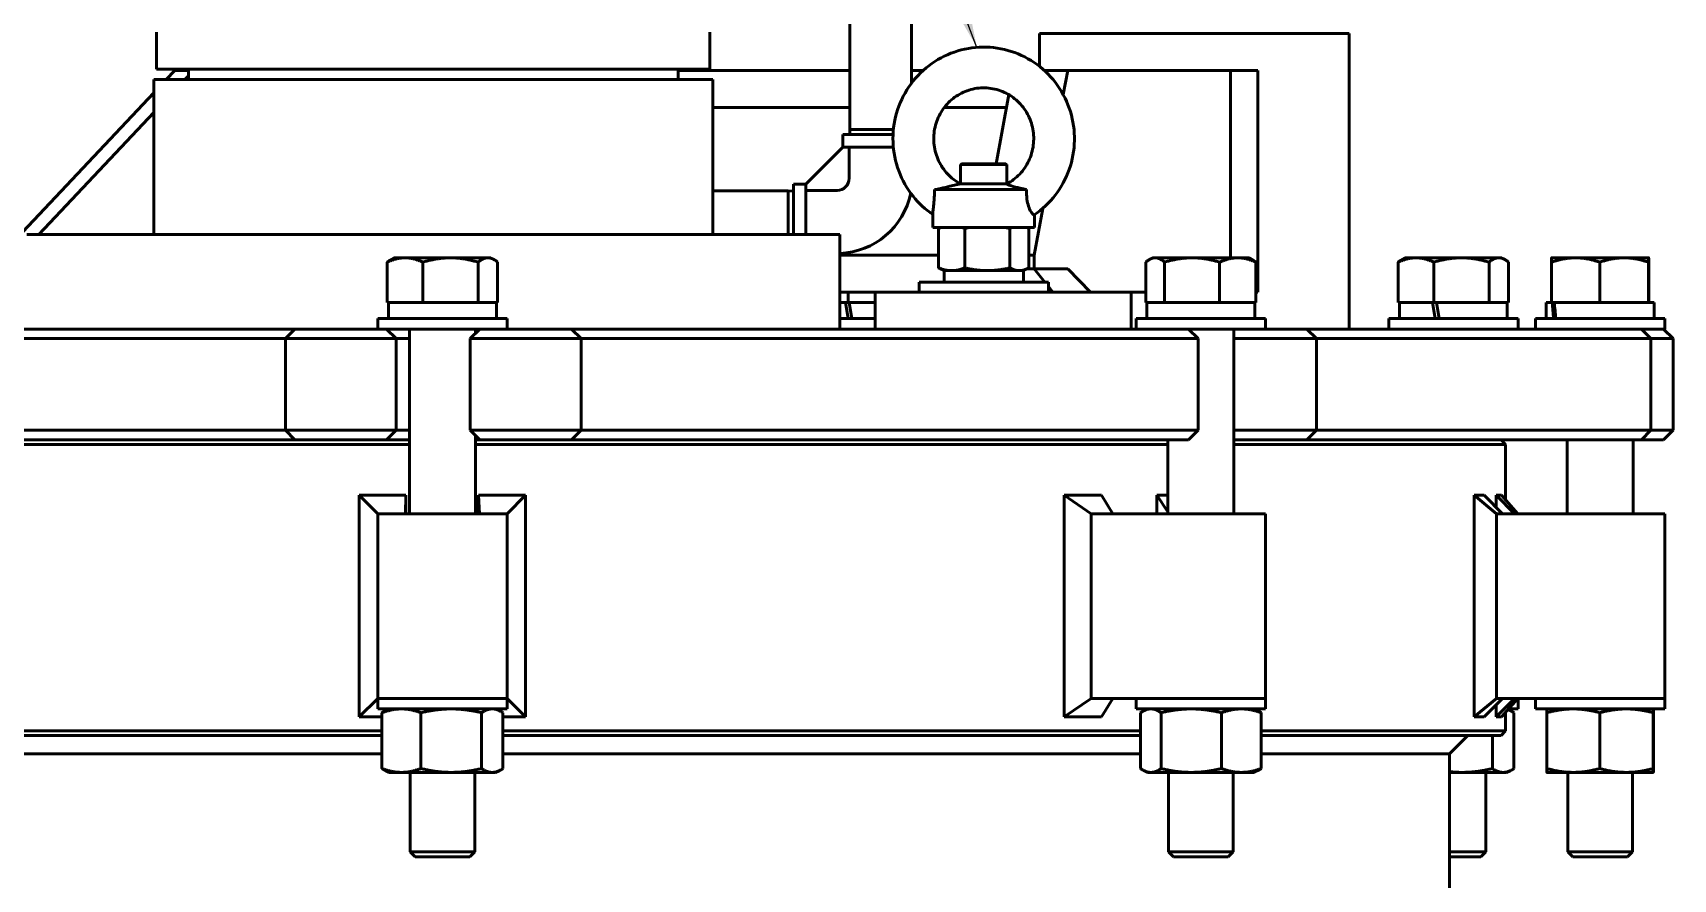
# Model space of a CAD drawing. Header units: inches. Extents: x 15 to 402, y 6 to 258.
# Drawn here: x 194.61 to 216.81, y 113.92 to 125.37 of the extents above; entities that cross this region are included whole.
import ezdxf

# ---------------------------------------------------------------- set-up
doc = ezdxf.new("R2010")
doc.units = ezdxf.units.IN
doc.header["$LTSCALE"] = 12
doc.header["$MEASUREMENT"] = 0
doc.layers.add('Symbol (ANSI)', color=7, linetype='Continuous', lineweight=25)
doc.layers.add('Visible (ANSI)', color=7, linetype='Continuous', lineweight=50)
doc.styles.add('MEMCOR Medium', font='arial.ttf')
doc.dimstyles.new('Default (ANSI)$7', dxfattribs={"dimscale": 12, "dimtxt": 0.15, "dimasz": 0.098425, "dimexe": 0.125, "dimexo": 0.0625, "dimgap": 0.031496, "dimtad": 0, "dimtih": 1, "dimtoh": 1, "dimdec": 4, "dimrnd": 1e-08, "dimzin": 3, "dimdsep": 46, "dimlunit": 5, "dimtxsty": 'MEMCOR Medium', "dimcen": 0.09, "dimdle": 0.393701, "dimclrd": 256, "dimclre": 256, "dimclrt": 256, "dimadec": 0, "dimazin": 1, "dimtfac": 0.8, "dimtofl": 0, "dimtmove": 0, "dimatfit": 3, "dimfxl": 1, "dimfrac": 1, "dimtolj": 1, "dimtzin": 4, "dimlwd": -1, "dimlwe": -1, "dimarcsym": 0})

msp = doc.modelspace()

# ---------------------------------------------------------------- linework, layer by layer
at = {"layer": 'Visible (ANSI)'}
for p, q in [((205.66463, 126.96576), (205.66463, 124.06498)), ((206.50193, 126.96576), (206.50193, 124.69371)), ((196.28492, 124.88326), (196.28492, 125.38326)), ((203.77392, 124.88326), (203.77392, 125.38326)), ((208.23398, 125.36576), (208.23639, 125.36576)), ((208.23398, 124.91782), (208.23398, 125.36576)), ((208.23639, 125.36576), (208.43392, 125.36576)), ((208.43392, 125.36576), (209.25203, 125.36576)), ((209.25203, 125.36576), (211.72416, 125.36576)), ((211.72416, 125.36576), (212.42362, 125.36576)), ((212.42362, 121.36576), (212.42362, 125.36576)), ((203.81067, 124.74076), (196.24817, 124.74076)), ((196.24817, 122.64701), (196.24817, 124.74076)), ((203.77392, 124.88326), (196.28492, 124.88326)), ((196.53471, 124.86576), (196.41693, 124.74076)), ((196.71692, 124.86576), (196.53471, 124.86576)), ((196.66813, 124.74076), (196.71692, 124.79255)), ((196.71692, 124.74076), (196.71692, 124.88326)), ((203.34192, 124.74076), (203.34192, 124.88326)), ((205.66463, 124.86576), (203.34192, 124.86576)), ((203.81067, 122.64701), (203.81067, 124.74076)), ((206.65964, 124.86576), (206.50193, 124.86576)), ((208.61343, 124.86576), (208.2956, 124.86576)), ((208.55399, 124.53747), (208.61343, 124.86576)), ((210.81851, 124.86576), (208.61343, 124.86576)), ((211.1866, 124.86576), (210.81851, 124.86576)), ((210.81851, 122.32939), (210.81851, 124.86576)), ((211.1866, 121.86576), (211.1866, 124.86576)), ((196.24817, 124.56166), (194.17911, 122.36576)), ((207.81636, 124.53733), (207.64724, 123.60326)), ((194.69531, 122.64701), (196.24817, 124.29507)), ((203.81067, 124.36576), (205.66463, 124.36576)), ((206.945, 124.36576), (207.7853, 124.36576)), ((205.66463, 124.06498), (206.25606, 124.06498)), ((205.66676, 123.99687), (205.66463, 124.06498)), ((206.25115, 123.99687), (205.57068, 123.99687)), ((205.57068, 123.826), (205.57068, 123.99687)), ((205.07153, 123.32685), (205.5722, 123.82751)), ((205.5722, 123.82751), (205.5722, 123.826)), ((206.25518, 123.826), (205.5722, 123.826)), ((205.65794, 123.826), (205.65794, 123.40632)), ((207.17762, 123.60326), (207.16512, 123.59076)), ((207.79012, 123.59076), (207.16512, 123.59076)), ((207.16512, 123.33051), (207.16512, 123.59076)), ((207.17762, 123.60326), (207.77762, 123.60326)), ((207.77762, 123.60326), (207.79012, 123.59076)), ((207.79012, 123.33051), (207.79012, 123.59076)), ((204.83407, 123.23442), (203.81067, 123.23442)), ((204.83407, 123.23442), (204.83407, 122.64701)), ((204.90218, 123.23229), (204.83407, 123.23442)), ((204.90218, 122.64701), (204.90218, 123.32836)), ((204.90218, 123.32836), (205.07305, 123.32836)), ((205.07305, 123.32685), (205.07153, 123.32685)), ((205.07305, 122.64701), (205.07305, 123.32685)), ((205.49273, 123.24111), (205.07305, 123.24111)), ((208.05777, 123.25197), (206.80977, 123.25197)), ((207.15816, 123.33051), (207.14731, 123.3282)), ((207.79131, 123.33051), (207.15816, 123.33051)), ((208.16078, 122.36576), (208.27529, 122.99819)), ((206.78865, 122.74016), (206.78865, 122.93154)), ((208.1666, 122.74016), (206.78865, 122.74016)), ((206.89386, 122.74016), (206.89277, 122.73965)), ((208.06139, 122.74016), (208.06248, 122.73965)), ((208.1666, 122.74016), (208.1666, 122.91447)), ((205.52942, 122.64701), (194.52942, 122.64701)), ((205.52942, 121.36576), (205.52942, 122.64701)), ((206.86702, 122.72646), (206.86702, 122.19407)), ((207.22062, 122.72646), (207.22062, 122.19407)), ((207.83123, 122.72646), (207.83123, 122.19407)), ((208.08823, 122.72646), (208.08823, 122.19407)), ((199.49817, 122.32939), (199.45413, 122.30397)), ((199.64848, 122.32939), (199.49817, 122.32939)), ((200.26321, 122.32939), (199.64848, 122.32939)), ((200.7689, 122.32939), (200.26321, 122.32939)), ((200.81017, 122.32939), (200.7689, 122.32939)), ((200.81017, 122.32939), (200.85421, 122.30397)), ((206.86702, 122.36576), (205.52942, 122.36576)), ((208.08823, 122.36576), (208.16078, 122.36576)), ((208.16078, 122.36576), (208.16078, 122.17826)), ((209.7598, 122.32939), (209.71959, 122.30618)), ((209.79769, 122.32939), (209.7598, 122.32939)), ((210.29703, 122.32939), (209.79769, 122.32939)), ((210.91514, 122.32939), (210.29703, 122.32939)), ((211.0718, 122.32939), (210.91514, 122.32939)), ((211.0718, 122.32939), (211.11201, 122.30618)), ((213.17584, 122.32939), (213.13179, 122.30397)), ((213.32615, 122.32939), (213.17584, 122.32939)), ((213.94088, 122.32939), (213.32615, 122.32939)), ((214.44657, 122.32939), (213.94088, 122.32939)), ((214.48784, 122.32939), (214.44657, 122.32939)), ((214.48784, 122.32939), (214.53188, 122.30397)), ((215.16154, 122.32939), (215.16152, 122.32938)), ((215.48526, 122.32939), (215.16154, 122.32939)), ((216.14125, 122.32939), (215.48526, 122.32939)), ((216.47352, 122.32939), (216.14125, 122.32939)), ((216.47354, 122.32939), (216.47352, 122.32939)), ((216.47354, 122.32939), (216.47355, 122.32938)), ((199.40722, 121.72539), (199.40722, 122.2708)), ((199.88974, 121.72539), (199.88974, 122.2708)), ((200.63668, 121.72539), (200.63668, 122.2708)), ((200.90111, 121.72539), (200.90111, 122.2708)), ((206.94662, 122.15576), (206.89277, 122.18088)), ((206.94112, 122.15576), (208.01412, 122.15576)), ((206.94112, 122.15576), (206.94112, 121.99976)), ((208.00862, 122.15576), (208.06248, 122.18088)), ((208.01412, 122.15576), (208.01412, 121.99976)), ((208.05688, 122.17826), (208.16078, 122.17826)), ((208.16078, 122.17826), (208.61343, 122.17826)), ((208.30401, 121.99976), (208.16078, 122.17826)), ((208.92077, 121.86576), (208.61343, 122.17826)), ((209.67084, 121.72539), (209.67084, 122.2708)), ((209.92454, 121.72539), (209.92454, 122.2708)), ((210.66951, 121.72539), (210.66951, 122.2708)), ((211.16077, 121.72539), (211.16077, 122.2708)), ((213.08489, 121.72539), (213.08489, 122.2708)), ((213.5674, 121.72539), (213.5674, 122.2708)), ((214.31435, 121.72539), (214.31435, 122.2708)), ((214.57878, 121.72539), (214.57878, 122.2708)), ((215.1587, 121.72539), (215.1587, 122.2708)), ((215.81183, 121.72539), (215.81183, 122.2708)), ((216.47066, 121.72539), (216.47066, 122.2708)), ((216.47637, 121.72539), (216.47637, 122.2708)), ((205.52942, 121.86576), (206.01118, 121.86576)), ((205.64154, 121.72539), (205.64154, 121.86576)), ((206.01118, 121.86576), (206.42065, 121.86576)), ((206.01118, 121.86576), (206.01118, 121.36576)), ((207.89586, 121.86576), (206.42065, 121.86576)), ((206.60262, 121.99976), (208.35262, 121.99976)), ((206.60262, 121.86576), (206.60262, 121.99976)), ((207.89586, 121.86576), (208.47812, 121.86576)), ((208.35262, 121.86576), (208.35262, 121.99976)), ((208.41153, 121.86576), (208.35262, 121.93917)), ((209.47397, 121.86576), (208.47812, 121.86576)), ((209.47397, 121.86576), (209.67084, 121.86576)), ((209.47397, 121.86576), (209.47397, 121.36576)), ((211.1866, 121.86576), (211.16077, 121.86576)), ((199.64848, 121.72539), (199.40722, 121.72539)), ((199.42467, 121.72539), (200.88367, 121.72539)), ((199.42467, 121.50639), (199.42467, 121.72539)), ((199.49817, 121.72539), (199.49817, 121.72539)), ((199.88974, 121.72539), (199.64848, 121.72539)), ((200.26321, 121.72539), (199.88974, 121.72539)), ((200.63668, 121.72539), (200.26321, 121.72539)), ((200.7689, 121.72539), (200.63668, 121.72539)), ((200.90111, 121.72539), (200.7689, 121.72539)), ((200.81017, 121.72539), (200.81017, 121.72539)), ((200.88367, 121.50639), (200.88367, 121.72539)), ((205.52942, 121.72539), (205.6062, 121.72539)), ((205.64154, 121.72539), (205.52942, 121.72539)), ((205.6062, 121.72539), (205.63315, 121.72539)), ((205.63315, 121.72539), (205.65779, 121.72539)), ((205.88717, 121.72539), (205.64154, 121.72539)), ((205.65779, 121.72539), (206.01118, 121.72539)), ((206.01118, 121.72539), (205.88717, 121.72539)), ((209.79769, 121.72539), (209.67084, 121.72539)), ((209.6863, 121.72539), (211.1453, 121.72539)), ((209.6863, 121.50639), (209.6863, 121.72539)), ((209.7598, 121.72539), (209.7598, 121.72539)), ((209.92454, 121.72539), (209.79769, 121.72539)), ((210.29703, 121.72539), (209.92454, 121.72539)), ((210.66951, 121.72539), (210.29703, 121.72539)), ((210.91514, 121.72539), (210.66951, 121.72539)), ((211.16077, 121.72539), (210.91514, 121.72539)), ((211.0718, 121.72539), (211.0718, 121.72539)), ((211.1453, 121.50639), (211.1453, 121.72539)), ((213.32615, 121.72539), (213.08489, 121.72539)), ((213.10234, 121.72539), (213.5517, 121.72539)), ((213.10234, 121.50639), (213.10234, 121.72539)), ((213.17584, 121.72539), (213.17584, 121.72539)), ((213.5674, 121.72539), (213.32615, 121.72539)), ((213.5517, 121.72539), (213.57738, 121.72539)), ((213.94088, 121.72539), (213.5674, 121.72539)), ((213.57738, 121.72539), (213.60301, 121.72539)), ((213.60301, 121.72539), (214.56134, 121.72539)), ((214.31435, 121.72539), (213.94088, 121.72539)), ((214.44657, 121.72539), (214.31435, 121.72539)), ((214.57878, 121.72539), (214.44657, 121.72539)), ((214.48784, 121.72539), (214.48784, 121.72539)), ((214.56134, 121.50639), (214.56134, 121.72539)), ((215.08804, 121.72539), (215.16998, 121.72539)), ((215.08804, 121.50639), (215.08804, 121.72539)), ((215.48526, 121.72539), (215.1587, 121.72539)), ((215.16154, 121.72539), (215.16154, 121.72539)), ((215.16998, 121.72539), (215.197, 121.72539)), ((215.197, 121.72539), (216.54704, 121.72539)), ((215.81183, 121.72539), (215.48526, 121.72539)), ((216.14125, 121.72539), (215.81183, 121.72539)), ((216.47066, 121.72539), (216.14125, 121.72539)), ((216.47352, 121.72539), (216.47066, 121.72539)), ((216.47637, 121.72539), (216.47352, 121.72539)), ((216.47354, 121.72539), (216.47354, 121.72539)), ((216.54704, 121.50639), (216.54704, 121.72539)), ((201.02917, 121.50639), (199.27917, 121.50639)), ((199.27917, 121.50639), (199.27917, 121.36576)), ((201.02917, 121.50639), (201.02917, 121.36576)), ((206.01118, 121.50639), (205.52942, 121.50639)), ((211.2908, 121.50639), (209.5408, 121.50639)), ((209.5408, 121.50639), (209.5408, 121.36576)), ((211.2908, 121.50639), (211.2908, 121.36576)), ((214.70684, 121.50639), (212.95684, 121.50639)), ((212.95684, 121.50639), (212.95684, 121.36576)), ((214.70684, 121.50639), (214.70684, 121.36576)), ((216.69254, 121.50639), (214.94254, 121.50639)), ((214.94254, 121.50639), (214.94254, 121.36576)), ((216.69254, 121.50639), (216.69254, 121.36576)), ((197.61262, 121.23576), (192.67446, 121.23576)), ((192.74029, 121.36576), (197.63425, 121.36576)), ((197.61262, 121.23576), (198.02942, 121.23576)), ((198.15942, 121.36576), (197.63425, 121.36576)), ((198.02942, 121.23576), (198.15942, 121.36576)), ((198.96643, 121.23576), (198.02942, 121.23576)), ((198.02942, 121.23576), (198.02942, 119.99576)), ((198.15942, 121.36576), (198.97462, 121.36576)), ((199.26815, 121.23576), (198.96643, 121.23576)), ((198.97462, 121.36576), (199.27401, 121.36576)), ((199.52942, 121.23576), (199.26815, 121.23576)), ((199.27401, 121.36576), (199.39942, 121.36576)), ((199.52942, 121.23576), (199.39942, 121.36576)), ((199.39942, 121.36576), (200.69738, 121.36576)), ((199.52942, 121.23576), (199.70667, 121.23576)), ((199.52942, 119.99576), (199.52942, 121.23576)), ((199.70667, 121.36576), (199.70667, 118.86576)), ((200.52942, 121.23576), (200.65942, 121.36576)), ((200.7907, 121.23576), (200.52942, 121.23576)), ((200.52942, 121.23576), (200.52942, 119.99576)), ((200.60167, 121.36576), (200.60167, 121.30801)), ((200.69738, 121.36576), (200.78484, 121.36576)), ((200.78484, 121.36576), (201.08423, 121.36576)), ((201.09242, 121.23576), (200.7907, 121.23576)), ((201.08423, 121.36576), (201.89942, 121.36576)), ((202.02942, 121.23576), (201.09242, 121.23576)), ((202.4246, 121.36576), (201.89942, 121.36576)), ((202.02942, 121.23576), (201.89942, 121.36576)), ((202.02942, 121.23576), (202.44623, 121.23576)), ((202.02942, 119.99576), (202.02942, 121.23576)), ((202.4246, 121.36576), (207.31856, 121.36576)), ((207.38438, 121.23576), (202.44623, 121.23576)), ((208.12018, 121.36576), (207.31856, 121.36576)), ((207.38438, 121.23576), (208.02059, 121.23576)), ((208.02059, 121.23576), (208.68132, 121.23576)), ((208.78091, 121.36576), (208.12018, 121.36576)), ((210.04062, 121.23576), (208.68132, 121.23576)), ((208.78091, 121.36576), (209.9635, 121.36576)), ((209.9635, 121.36576), (210.20326, 121.36576)), ((210.28225, 121.23576), (210.04062, 121.23576)), ((210.20326, 121.36576), (210.25035, 121.36576)), ((210.25035, 121.36576), (210.38035, 121.23576)), ((210.25035, 121.36576), (211.27286, 121.36576)), ((210.38035, 121.23576), (210.28225, 121.23576)), ((210.38035, 121.23576), (210.38035, 119.99576)), ((210.8633, 121.36576), (210.8633, 118.86576)), ((210.8633, 121.23576), (211.08791, 121.23576)), ((211.44859, 121.23576), (211.08791, 121.23576)), ((211.27286, 121.36576), (211.36062, 121.36576)), ((211.36062, 121.36576), (211.57955, 121.36576)), ((211.66922, 121.23576), (211.44859, 121.23576)), ((211.57955, 121.36576), (211.84946, 121.36576)), ((211.97946, 121.23576), (211.66922, 121.23576)), ((211.84946, 121.36576), (213.5922, 121.36576)), ((211.84946, 121.36576), (211.97946, 121.23576)), ((213.71468, 121.23576), (211.97946, 121.23576)), ((211.97946, 121.23576), (211.97946, 119.99576)), ((214.29517, 121.36576), (213.5922, 121.36576)), ((213.71468, 121.23576), (214.2726, 121.23576)), ((214.2726, 121.23576), (215.2849, 121.23576)), ((215.30748, 121.36576), (214.29517, 121.36576)), ((216.43046, 121.23576), (215.2849, 121.23576)), ((215.30748, 121.36576), (216.30412, 121.36576)), ((216.30412, 121.36576), (216.37206, 121.36576)), ((216.37206, 121.36576), (216.37495, 121.36576)), ((216.37495, 121.36576), (216.50495, 121.23576)), ((216.37495, 121.36576), (216.69254, 121.36576)), ((216.49894, 121.23576), (216.43046, 121.23576)), ((216.50495, 121.23576), (216.49894, 121.23576)), ((216.76333, 121.23576), (216.50495, 121.23576)), ((216.50495, 121.23576), (216.50495, 119.99576)), ((216.67585, 121.36576), (216.80585, 121.23576)), ((216.79964, 121.23576), (216.76333, 121.23576)), ((216.80585, 121.23576), (216.79964, 121.23576)), ((216.80585, 121.23576), (216.80585, 119.99576)), ((192.50304, 119.86576), (197.86833, 119.86576)), ((192.67446, 119.99576), (197.61262, 119.99576)), ((198.02942, 119.99576), (197.61262, 119.99576)), ((197.86833, 119.86576), (198.15942, 119.86576)), ((198.15942, 119.86576), (198.02942, 119.99576)), ((198.02942, 119.99576), (198.96643, 119.99576)), ((198.97462, 119.86576), (198.15942, 119.86576)), ((198.96643, 119.99576), (199.26815, 119.99576)), ((199.27401, 119.86576), (198.97462, 119.86576)), ((199.26815, 119.99576), (199.52942, 119.99576)), ((199.39942, 119.86576), (199.27401, 119.86576)), ((199.39942, 119.86576), (199.52942, 119.99576)), ((199.39942, 119.86576), (199.70667, 119.86576)), ((199.70667, 119.99576), (199.52942, 119.99576)), ((200.65942, 119.86576), (200.52942, 119.99576)), ((200.52942, 119.99576), (200.7907, 119.99576)), ((200.60167, 119.92352), (200.60167, 118.86576)), ((200.60167, 119.86576), (200.65942, 119.86576)), ((200.78484, 119.86576), (200.65942, 119.86576)), ((201.08423, 119.86576), (200.78484, 119.86576)), ((200.7907, 119.99576), (201.09242, 119.99576)), ((201.89942, 119.86576), (201.08423, 119.86576)), ((201.09242, 119.99576), (202.02942, 119.99576)), ((201.89942, 119.86576), (202.02942, 119.99576)), ((201.89942, 119.86576), (202.19052, 119.86576)), ((202.44623, 119.99576), (202.02942, 119.99576)), ((202.19052, 119.86576), (207.55581, 119.86576)), ((202.44623, 119.99576), (207.38438, 119.99576)), ((208.02059, 119.99576), (207.38438, 119.99576)), ((207.55581, 119.86576), (208.12018, 119.86576)), ((208.68132, 119.99576), (208.02059, 119.99576)), ((208.12018, 119.86576), (208.78091, 119.86576)), ((208.68132, 119.99576), (210.04062, 119.99576)), ((209.9635, 119.86576), (208.78091, 119.86576)), ((210.20326, 119.86576), (209.9635, 119.86576)), ((209.9683, 119.86576), (209.9683, 118.86576)), ((210.04062, 119.99576), (210.28225, 119.99576)), ((210.25035, 119.86576), (210.20326, 119.86576)), ((210.25035, 119.86576), (210.38035, 119.99576)), ((210.28225, 119.99576), (210.38035, 119.99576)), ((211.08791, 119.99576), (210.8633, 119.99576)), ((210.8633, 119.86576), (211.1875, 119.86576)), ((211.08791, 119.99576), (211.44859, 119.99576)), ((211.36062, 119.86576), (211.1875, 119.86576)), ((211.57955, 119.86576), (211.36062, 119.86576)), ((211.44859, 119.99576), (211.66922, 119.99576)), ((211.84946, 119.86576), (211.57955, 119.86576)), ((211.66922, 119.99576), (211.97946, 119.99576)), ((211.84946, 119.86576), (211.97946, 119.99576)), ((211.84946, 119.86576), (213.72162, 119.86576)), ((211.97946, 119.99576), (213.71468, 119.99576)), ((214.2726, 119.99576), (213.71468, 119.99576)), ((213.72162, 119.86576), (214.29517, 119.86576)), ((215.2849, 119.99576), (214.2726, 119.99576)), ((214.29517, 119.86576), (215.30748, 119.86576)), ((214.47645, 119.86576), (214.53895, 119.80326)), ((215.2849, 119.99576), (216.43046, 119.99576)), ((216.30412, 119.86576), (215.30748, 119.86576)), ((215.37004, 119.86576), (215.37004, 118.86576)), ((216.26504, 119.86576), (216.26504, 118.86576)), ((216.37206, 119.86576), (216.30412, 119.86576)), ((216.37495, 119.86576), (216.37206, 119.86576)), ((216.37495, 119.86576), (216.50495, 119.99576)), ((216.37495, 119.86576), (216.49458, 119.86576)), ((216.43046, 119.99576), (216.49894, 119.99576)), ((216.63442, 119.86576), (216.49458, 119.86576)), ((216.49894, 119.99576), (216.50495, 119.99576)), ((216.50495, 119.99576), (216.76333, 119.99576)), ((216.67044, 119.86576), (216.63442, 119.86576)), ((216.67585, 119.86576), (216.67044, 119.86576)), ((216.67585, 119.86576), (216.80585, 119.99576)), ((216.76333, 119.99576), (216.79964, 119.99576)), ((216.79964, 119.99576), (216.80585, 119.99576)), ((199.70667, 119.80326), (190.28166, 119.80326)), ((209.9683, 119.80326), (200.60167, 119.80326)), ((214.53895, 119.80326), (210.8633, 119.80326)), ((214.53895, 119.05187), (214.53895, 119.80326)), ((199.02955, 119.11538), (199.02955, 116.11615)), ((199.02955, 119.11538), (199.66052, 119.11538)), ((199.02955, 119.11538), (199.27917, 118.86576)), ((199.66052, 119.11538), (199.65417, 118.86576)), ((199.66052, 119.11538), (199.66052, 118.86576)), ((200.6436, 119.11538), (200.65417, 118.86576)), ((200.6436, 118.86576), (200.6436, 119.11538)), ((200.6436, 119.11538), (201.27878, 119.11538)), ((201.27878, 119.11538), (201.02917, 118.86576)), ((201.27878, 116.11615), (201.27878, 119.11538)), ((208.56785, 119.11538), (208.56785, 116.11615)), ((208.56785, 119.11538), (209.07035, 119.11538)), ((208.56785, 119.11538), (208.92948, 118.86576)), ((209.07035, 119.11538), (209.22595, 118.86576)), ((209.81809, 119.11538), (209.9683, 118.89281)), ((209.81809, 118.86576), (209.81809, 119.11538)), ((209.81809, 119.11538), (209.9683, 119.11538)), ((214.11092, 119.11538), (214.11092, 116.11615)), ((214.11092, 119.11538), (214.24984, 119.11538)), ((214.11092, 119.11538), (214.41536, 118.86576)), ((214.24984, 119.11538), (214.49457, 118.86576)), ((214.41236, 119.11538), (214.65989, 118.86576)), ((214.41236, 118.94962), (214.41236, 119.11538)), ((214.41236, 119.11538), (214.4824, 119.11538)), ((214.4824, 119.11538), (214.70465, 118.86576)), ((199.27917, 118.86576), (201.02917, 118.86576)), ((199.27917, 116.36576), (199.27917, 118.86576)), ((201.02917, 118.86576), (201.02917, 116.36576)), ((209.74551, 118.86576), (208.92948, 118.86576)), ((208.92948, 118.86576), (208.92948, 116.36576)), ((209.74551, 118.86576), (211.2908, 118.86576)), ((211.2908, 116.36576), (211.2908, 118.86576)), ((215.66559, 118.86576), (214.41536, 118.86576)), ((214.41536, 118.86576), (214.41536, 116.36576)), ((215.66559, 118.86576), (216.69254, 118.86576)), ((216.69254, 116.36576), (216.69254, 118.86576)), ((199.02955, 116.11615), (199.27917, 116.36576)), ((201.02917, 116.36576), (199.27917, 116.36576)), ((201.02917, 116.36576), (199.27917, 116.36576)), ((199.27917, 116.22514), (199.27917, 116.36576)), ((201.02917, 116.22514), (201.02917, 116.36576)), ((201.27878, 116.11615), (201.02917, 116.36576)), ((208.56785, 116.11615), (208.92948, 116.36576)), ((208.92948, 116.36576), (209.74551, 116.36576)), ((209.07035, 116.11615), (209.22595, 116.36576)), ((209.5408, 116.22514), (209.5408, 116.36576)), ((211.2908, 116.36576), (209.74551, 116.36576)), ((211.2908, 116.36576), (209.74551, 116.36576)), ((211.2908, 116.22514), (211.2908, 116.36576)), ((214.11092, 116.11615), (214.41536, 116.36576)), ((214.24984, 116.11615), (214.49457, 116.36576)), ((214.41236, 116.11615), (214.65989, 116.36576)), ((214.41536, 116.36576), (215.66559, 116.36576)), ((214.4824, 116.11615), (214.70465, 116.36576)), ((214.70684, 116.22514), (214.70684, 116.36576)), ((214.94254, 116.22514), (214.94254, 116.36576)), ((216.69254, 116.36576), (215.66559, 116.36576)), ((216.69254, 116.36576), (215.66559, 116.36576)), ((216.69254, 116.22514), (216.69254, 116.36576)), ((199.33549, 116.11615), (199.02955, 116.11615)), ((199.27917, 116.22514), (201.02917, 116.22514)), ((199.33549, 115.41801), (199.33549, 116.17327)), ((199.43517, 116.22514), (199.3869, 116.20263)), ((199.86434, 115.41801), (199.86434, 116.17327)), ((200.68302, 115.41801), (200.68302, 116.17327)), ((200.87317, 116.22514), (200.92144, 116.20263)), ((200.97285, 115.41801), (200.97285, 116.17327)), ((201.27878, 116.11615), (200.97285, 116.11615)), ((209.07035, 116.11615), (208.56785, 116.11615)), ((209.5408, 116.22514), (211.2908, 116.22514)), ((209.5993, 115.41801), (209.5993, 116.17327)), ((209.6968, 116.22514), (209.65273, 116.20459)), ((209.87737, 115.41801), (209.87737, 116.17327)), ((210.69387, 115.41801), (210.69387, 116.17327)), ((211.1348, 116.22514), (211.17888, 116.20459)), ((211.23231, 115.41801), (211.23231, 116.17327)), ((214.24984, 116.11615), (214.11092, 116.11615)), ((214.41236, 116.11615), (214.41236, 116.28191)), ((214.4824, 116.11615), (214.41236, 116.11615)), ((214.53895, 115.92826), (214.53895, 116.17966)), ((214.57105, 116.21571), (214.5991, 116.20263)), ((214.57944, 116.22514), (214.70684, 116.22514)), ((214.65051, 115.41801), (214.65051, 116.17327)), ((214.94254, 116.22514), (216.69254, 116.22514)), ((215.09543, 115.41801), (215.09543, 116.17327)), ((215.09854, 116.22514), (215.09852, 116.22513)), ((215.81128, 115.41801), (215.81128, 116.17327)), ((216.53339, 115.41801), (216.53339, 116.17327)), ((216.53654, 116.22514), (216.53656, 116.22513)), ((216.53964, 115.41801), (216.53964, 116.17327)), ((190.55627, 115.92826), (199.33549, 115.92826)), ((199.33549, 115.86576), (190.55627, 115.86576)), ((200.97285, 115.92826), (209.5993, 115.92826)), ((209.5993, 115.86576), (200.97285, 115.86576)), ((211.23231, 115.92826), (214.53895, 115.92826)), ((214.47645, 115.86576), (211.23231, 115.86576)), ((213.77968, 115.61576), (214.02968, 115.86576)), ((214.36069, 115.41801), (214.36069, 115.86576)), ((214.47645, 115.86576), (214.53895, 115.92826)), ((199.33549, 115.61576), (190.55627, 115.61576)), ((209.5993, 115.61576), (200.97285, 115.61576)), ((213.77968, 115.61576), (211.23231, 115.61576)), ((213.77968, 115.61576), (213.77968, 113.61576)), ((199.43517, 115.36614), (199.3869, 115.38865)), ((199.43517, 115.36614), (199.59992, 115.36614)), ((199.59992, 115.36614), (200.27368, 115.36614)), ((199.71667, 115.36614), (199.71667, 114.2915)), ((200.27368, 115.36614), (200.82794, 115.36614)), ((200.59167, 115.36614), (200.59167, 114.2915)), ((200.82794, 115.36614), (200.87317, 115.36614)), ((200.87317, 115.36614), (200.92144, 115.38865)), ((209.6968, 115.36614), (209.65273, 115.38669)), ((209.6968, 115.36614), (209.73833, 115.36614)), ((209.73833, 115.36614), (210.28562, 115.36614)), ((209.9783, 115.36614), (209.9783, 114.2915)), ((210.28562, 115.36614), (210.96309, 115.36614)), ((210.8533, 115.36614), (210.8533, 114.2915)), ((210.96309, 115.36614), (211.1348, 115.36614)), ((211.1348, 115.36614), (211.17888, 115.38669)), ((213.77968, 115.36614), (213.95135, 115.36614)), ((213.95135, 115.36614), (214.5056, 115.36614)), ((214.26934, 115.36614), (214.26934, 114.2915)), ((214.5056, 115.36614), (214.55084, 115.36614)), ((214.55084, 115.36614), (214.5991, 115.38865)), ((215.09854, 115.36614), (215.09852, 115.36615)), ((215.09854, 115.36614), (215.45335, 115.36614)), ((215.38004, 115.36614), (215.38004, 114.2915)), ((215.45335, 115.36614), (216.17233, 115.36614)), ((216.17233, 115.36614), (216.53652, 115.36614)), ((216.25504, 115.36614), (216.25504, 114.2915)), ((216.53652, 115.36614), (216.53654, 115.36614)), ((216.53654, 115.36614), (216.53656, 115.36615)), ((199.71667, 114.2915), (200.59167, 114.2915)), ((199.78483, 114.22539), (199.71667, 114.2915)), ((200.52351, 114.22539), (199.78483, 114.22539)), ((200.52351, 114.22539), (200.59167, 114.2915)), ((209.9783, 114.2915), (210.8533, 114.2915)), ((210.04646, 114.22539), (209.9783, 114.2915)), ((210.78514, 114.22539), (210.04646, 114.22539)), ((210.78514, 114.22539), (210.8533, 114.2915)), ((213.77968, 114.2915), (214.26934, 114.2915)), ((214.20117, 114.22539), (213.77968, 114.22539)), ((214.20117, 114.22539), (214.26934, 114.2915)), ((215.38004, 114.2915), (216.25504, 114.2915)), ((215.4482, 114.22539), (215.38004, 114.2915)), ((216.18687, 114.22539), (215.4482, 114.22539)), ((216.18687, 114.22539), (216.25504, 114.2915))]:
    msp.add_line(p, q, dxfattribs=at)
for radius, start, end in [(0.1652, 270, 0), (1.01772, 272.066199, 348.53579)]:
    msp.add_arc((205.49273, 123.40632), radius, start, end, dxfattribs=at)
for centre, major_axis, ratio, start_param, end_param in [((205.38783, 121.57014), (-0.68968, 4.13701), 0.05746558, 4.68740001, 4.74034378), ((205.38783, 121.88064), (-0.68968, 4.13701), 0.05746558, 4.61222538, 4.66527475), ((213.83184, 121.57014), (-0.6861, 4.137), 0.05991231, 1.52332594, 1.57626971), ((213.83184, 121.88064), (-0.6861, 4.137), 0.05991231, 1.59839497, 1.65144434), ((215.81754, 121.57014), (-0.36855, 4.13682), 0.1521839, 1.51970462, 1.57264839), ((215.81754, 121.88064), (-0.36855, 4.13682), 0.1521839, 1.59477365, 1.64782302)]:
    msp.add_ellipse(centre, major_axis=major_axis, ratio=ratio, start_param=start_param, end_param=end_param, dxfattribs=at)
for points, knots in [([(208.16124, 122.91082), (208.26993, 122.98442), (208.36675, 123.07563), (208.52734, 123.2843), (208.59097, 123.40179), (208.67856, 123.65123), (208.70241, 123.78318), (208.70778, 124.04812), (208.68925, 124.18108), (208.6116, 124.43437), (208.55253, 124.55468), (208.39981, 124.77027), (208.30628, 124.86557), (208.09432, 125.02142), (207.976, 125.08204), (207.72662, 125.16249), (207.59564, 125.18241), (207.3342, 125.17966), (207.20379, 125.15704), (206.95655, 125.0716), (206.83977, 125.00877), (206.63148, 124.84921), (206.54007, 124.75243), (206.39177, 124.53461), (206.33501, 124.41353), (206.26198, 124.15928), (206.2458, 124.02612), (206.25578, 123.76127), (206.28198, 123.62962), (206.37417, 123.38134), (206.44011, 123.26474), (206.59858, 123.06662), (206.68851, 122.98305), (206.78865, 122.91447)], [3.73079224, 3.73079224, 3.73079224, 3.73079224, 4.05018678, 4.05018678, 4.37060857, 4.37060857, 4.69187548, 4.69187548, 5.01349117, 5.01349117, 5.33483441, 5.33483441, 5.65537896, 5.65537896, 5.97489402, 5.97489402, 6.29355755, 6.29355755, 6.61190586, 6.61190586, 6.93061081, 6.93061081, 7.25018815, 7.25018815, 7.57078905, 7.57078905, 7.89216317, 7.89216317, 8.21377565, 8.21377565, 8.53500609, 8.53500609, 8.83031734, 8.83031734, 8.83031734, 8.83031734]), ([(207.79065, 123.33016), (207.85487, 123.36429), (207.91376, 123.40907), (208.01436, 123.51515), (208.05618, 123.5763), (208.1186, 123.70867), (208.13932, 123.77979), (208.15777, 123.92487), (208.15558, 123.9988), (208.12861, 124.14222), (208.10384, 124.21168), (208.0342, 124.3394), (207.98926, 124.39759), (207.88358, 124.49697), (207.82275, 124.53804), (207.69121, 124.59884), (207.62045, 124.61841), (207.47619, 124.63388), (207.40271, 124.62968), (207.26078, 124.59775), (207.19235, 124.57005), (207.06779, 124.49404), (207.01162, 124.44586), (206.91736, 124.33405), (206.87916, 124.27057), (206.82446, 124.13483), (206.80785, 124.06265), (206.79771, 123.91679), (206.80411, 123.84314), (206.83919, 123.70157), (206.86788, 123.63368), (206.9447, 123.51024), (206.99292, 123.45478), (207.08415, 123.3785), (207.12296, 123.35235), (207.16394, 123.33051)], [3.62478544, 3.62478544, 3.62478544, 3.62478544, 3.94699454, 3.94699454, 4.26673764, 4.26673764, 4.58426911, 4.58426911, 4.9005983, 4.9005983, 5.21705756, 5.21705756, 5.53493876, 5.53493876, 5.85513052, 5.85513052, 6.17770873, 6.17770873, 6.50169007, 6.50169007, 6.82535384, 6.82535384, 7.14714102, 7.14714102, 7.46643326, 7.46643326, 7.78365505, 7.78365505, 8.09990525, 8.09990525, 8.41653434, 8.41653434, 8.73478938, 8.73478938, 8.94047051, 8.94047051, 8.94047051, 8.94047051]), ([(206.80977, 123.25197), (206.81077, 123.20354), (206.80998, 123.15466), (206.80418, 123.06952), (206.80041, 123.03753), (206.79369, 122.98457), (206.79057, 122.96249), (206.78887, 122.94044), (206.78865, 122.93569), (206.78866, 122.93154)], [0, 0, 0, 0, 0.37029726, 0.37029726, 0.67885151, 0.67885151, 0.99389788, 0.99389788, 1.09409664, 1.09409664, 1.09409664, 1.09409664]), ([(207.14731, 123.3282), (207.14659, 123.32805), (207.14585, 123.32789), (207.13379, 123.32524), (207.11824, 123.32132), (207.07637, 123.3109), (207.04865, 123.3041), (206.97976, 123.288), (206.9363, 123.27836), (206.86511, 123.26328), (206.83735, 123.25755), (206.80977, 123.25197)], [1.5429261, 1.5429261, 1.5429261, 1.5429261, 1.5581507, 1.5581507, 1.78478434, 1.78478434, 2.06753102, 2.06753102, 2.44344148, 2.44344148, 2.67734182, 2.67734182, 2.67734182, 2.67734182]), ([(208.05777, 123.25197), (208.02788, 123.25819), (207.99887, 123.26461), (207.92479, 123.28215), (207.88407, 123.29318), (207.83091, 123.31002), (207.81276, 123.31678), (207.79276, 123.32618), (207.7888, 123.32917), (207.79065, 123.33016)], [0.14771193, 0.14771193, 0.14771193, 0.14771193, 0.38695829, 0.38695829, 0.79628258, 0.79628258, 1.09211945, 1.09211945, 1.33411414, 1.33411414, 1.33411414, 1.33411414]), ([(208.16123, 122.91082), (208.15762, 122.90837), (208.15215, 122.91022), (208.13657, 122.92377), (208.1259, 122.93732), (208.10379, 122.97571), (208.09275, 122.99977), (208.07404, 123.05671), (208.06686, 123.0883), (208.05683, 123.16438), (208.0558, 123.20841), (208.05777, 123.25197)], [1.3656704, 1.3656704, 1.3656704, 1.3656704, 1.63188012, 1.63188012, 1.95365916, 1.95365916, 2.26899107, 2.26899107, 2.58505597, 2.58505597, 2.98180918, 2.98180918, 2.98180918, 2.98180918])]:
    msp.add_open_spline(points, degree=3, knots=knots, dxfattribs=at)
for points, weights in [([(206.90395, 122.74016), (206.88594, 122.73411), (206.86702, 122.72646)], [1.01185930268, 1.00735487659, 1]), ([(206.86702, 122.72646), (206.8802, 122.73379), (206.89277, 122.73965)], [1, 1.00704692012, 1.01147709512]), ([(207.22062, 122.72646), (207.2017, 122.73411), (207.18369, 122.74016)], [1, 1.00735487659, 1.01185930268]), ([(207.28439, 122.74016), (207.25329, 122.73411), (207.22062, 122.72646)], [1.01185930268, 1.00735487659, 1]), ([(207.83123, 122.72646), (207.79856, 122.73411), (207.76746, 122.74016)], [1, 1.00735487659, 1.01185930268]), ([(207.85807, 122.74016), (207.84498, 122.73411), (207.83123, 122.72646)], [1.01185930268, 1.00735487659, 1]), ([(208.08823, 122.72646), (208.07448, 122.73411), (208.06139, 122.74016)], [1, 1.00735487659, 1.01185930268]), ([(199.64848, 122.32939), (199.53651, 122.32939), (199.40722, 122.2708)], [1, 1.0379548493, 1]), ([(199.40722, 122.2708), (199.4316, 122.29096), (199.45413, 122.30397)], [1, 1.01274097805, 1.01692797553]), ([(199.88974, 122.2708), (199.76045, 122.32939), (199.64848, 122.32939)], [1, 1.0379548493, 1]), ([(200.26321, 122.32939), (200.08988, 122.32939), (199.88974, 122.2708)], [1, 1.0379548493, 1]), ([(200.63668, 122.2708), (200.43654, 122.32939), (200.26321, 122.32939)], [1, 1.0379548493, 1]), ([(200.7689, 122.32939), (200.70754, 122.32939), (200.63668, 122.2708)], [1, 1.0379548493, 1]), ([(200.90111, 122.2708), (200.83026, 122.32939), (200.7689, 122.32939)], [1, 1.0379548493, 1]), ([(209.79769, 122.32939), (209.73882, 122.32939), (209.67084, 122.2708)], [1, 1.0379548493, 1]), ([(209.92454, 122.2708), (209.85656, 122.32939), (209.79769, 122.32939)], [1, 1.0379548493, 1]), ([(210.29703, 122.32939), (210.12416, 122.32939), (209.92454, 122.2708)], [1, 1.0379548493, 1]), ([(210.66951, 122.2708), (210.4699, 122.32939), (210.29703, 122.32939)], [1, 1.0379548493, 1]), ([(210.91514, 122.32939), (210.80114, 122.32939), (210.66951, 122.2708)], [1, 1.0379548493, 1]), ([(211.16077, 122.2708), (211.02913, 122.32939), (210.91514, 122.32939)], [1, 1.0379548493, 1]), ([(211.11201, 122.30618), (211.13536, 122.2927), (211.16077, 122.2708)], [1.01759430727, 1.01385414388, 1]), ([(213.32615, 122.32939), (213.21418, 122.32939), (213.08489, 122.2708)], [1, 1.0379548493, 1]), ([(213.08489, 122.2708), (213.10927, 122.29096), (213.13179, 122.30397)], [1, 1.01274097805, 1.01692797553]), ([(213.5674, 122.2708), (213.43812, 122.32939), (213.32615, 122.32939)], [1, 1.0379548493, 1]), ([(213.94088, 122.32939), (213.76755, 122.32939), (213.5674, 122.2708)], [1, 1.0379548493, 1]), ([(214.31435, 122.2708), (214.11421, 122.32939), (213.94088, 122.32939)], [1, 1.0379548493, 1]), ([(214.44657, 122.32939), (214.3852, 122.32939), (214.31435, 122.2708)], [1, 1.0379548493, 1]), ([(214.57878, 122.2708), (214.50793, 122.32939), (214.44657, 122.32939)], [1, 1.0379548493, 1]), ([(215.1587, 122.2708), (215.16021, 122.32863), (215.16152, 122.32938)], [1, 1.03744045186, 1.00101485176]), ([(215.48526, 122.32939), (215.33371, 122.32939), (215.1587, 122.2708)], [1, 1.0379548493, 1]), ([(215.81183, 122.2708), (215.63682, 122.32939), (215.48526, 122.32939)], [1, 1.0379548493, 1]), ([(216.14125, 122.32939), (215.98836, 122.32939), (215.81183, 122.2708)], [1, 1.0379548493, 1]), ([(216.47066, 122.2708), (216.29413, 122.32939), (216.14125, 122.32939)], [1, 1.0379548493, 1]), ([(216.47352, 122.32939), (216.47219, 122.32939), (216.47066, 122.2708)], [1, 1.0379548493, 1]), ([(216.47637, 122.2708), (216.47484, 122.32939), (216.47352, 122.32939)], [1, 1.0379548493, 1]), ([(206.89277, 122.18088), (206.8802, 122.18674), (206.86702, 122.19407)], [1.01147709512, 1.00704692012, 1]), ([(206.86702, 122.19407), (206.96177, 122.15576), (207.04382, 122.15576)], [1, 1.0379548493, 1]), ([(207.04382, 122.15576), (207.12587, 122.15576), (207.22062, 122.19407)], [1, 1.0379548493, 1]), ([(207.22062, 122.19407), (207.38423, 122.15576), (207.52592, 122.15576)], [1, 1.0379548493, 1]), ([(207.52592, 122.15576), (207.66762, 122.15576), (207.83123, 122.19407)], [1, 1.0379548493, 1]), ([(207.83123, 122.19407), (207.90009, 122.15576), (207.95973, 122.15576)], [1, 1.0379548493, 1]), ([(207.95973, 122.15576), (208.01936, 122.15576), (208.08823, 122.19407)], [1, 1.0379548493, 1]), ([(199.59992, 116.22514), (199.4772, 116.22514), (199.33549, 116.17327)], [1, 1.0379548493, 1]), ([(199.33549, 116.17327), (199.36221, 116.19112), (199.3869, 116.20263)], [1, 1.01274097805, 1.01692797553]), ([(199.86434, 116.17327), (199.72264, 116.22514), (199.59992, 116.22514)], [1, 1.0379548493, 1]), ([(200.27368, 116.22514), (200.08371, 116.22514), (199.86434, 116.17327)], [1, 1.0379548493, 1]), ([(200.68302, 116.17327), (200.46366, 116.22514), (200.27368, 116.22514)], [1, 1.0379548493, 1]), ([(200.82794, 116.22514), (200.76068, 116.22514), (200.68302, 116.17327)], [1, 1.0379548493, 1]), ([(200.97285, 116.17327), (200.89519, 116.22514), (200.82794, 116.22514)], [1, 1.0379548493, 1]), ([(209.73833, 116.22514), (209.6738, 116.22514), (209.5993, 116.17327)], [1, 1.0379548493, 1]), ([(209.87737, 116.17327), (209.80286, 116.22514), (209.73833, 116.22514)], [1, 1.0379548493, 1]), ([(210.28562, 116.22514), (210.09615, 116.22514), (209.87737, 116.17327)], [1, 1.0379548493, 1]), ([(210.69387, 116.17327), (210.47509, 116.22514), (210.28562, 116.22514)], [1, 1.0379548493, 1]), ([(210.96309, 116.22514), (210.83815, 116.22514), (210.69387, 116.17327)], [1, 1.0379548493, 1]), ([(211.23231, 116.17327), (211.08804, 116.22514), (210.96309, 116.22514)], [1, 1.0379548493, 1]), ([(211.17888, 116.20459), (211.20447, 116.19265), (211.23231, 116.17327)], [1.01759430727, 1.01385414388, 1]), ([(214.65051, 116.17327), (214.60791, 116.20173), (214.56982, 116.21434)], [1, 1.02047186978, 1.01885973923]), ([(215.09543, 116.17327), (215.09708, 116.22446), (215.09852, 116.22513)], [1, 1.03744045186, 1.00101485176]), ([(215.45335, 116.22514), (215.28724, 116.22514), (215.09543, 116.17327)], [1, 1.0379548493, 1]), ([(215.81128, 116.17327), (215.61947, 116.22514), (215.45335, 116.22514)], [1, 1.0379548493, 1]), ([(216.17233, 116.22514), (216.00477, 116.22514), (215.81128, 116.17327)], [1, 1.0379548493, 1]), ([(216.53339, 116.17327), (216.3399, 116.22514), (216.17233, 116.22514)], [1, 1.0379548493, 1]), ([(216.53652, 116.22514), (216.53506, 116.22514), (216.53339, 116.17327)], [1, 1.0379548493, 1]), ([(216.53964, 116.17327), (216.53797, 116.22514), (216.53652, 116.22514)], [1, 1.0379548493, 1]), ([(199.3869, 115.38865), (199.36221, 115.40016), (199.33549, 115.41801)], [1.01692797553, 1.01274097805, 1]), ([(199.33549, 115.41801), (199.4772, 115.36614), (199.59992, 115.36614)], [1, 1.0379548493, 1]), ([(199.59992, 115.36614), (199.72264, 115.36614), (199.86434, 115.41801)], [1, 1.0379548493, 1]), ([(199.86434, 115.41801), (200.08371, 115.36614), (200.27368, 115.36614)], [1, 1.0379548493, 1]), ([(200.27368, 115.36614), (200.46366, 115.36614), (200.68302, 115.41801)], [1, 1.0379548493, 1]), ([(200.68302, 115.41801), (200.76068, 115.36614), (200.82794, 115.36614)], [1, 1.0379548493, 1]), ([(200.82794, 115.36614), (200.89519, 115.36614), (200.97285, 115.41801)], [1, 1.0379548493, 1]), ([(209.5993, 115.41801), (209.6738, 115.36614), (209.73833, 115.36614)], [1, 1.0379548493, 1]), ([(209.73833, 115.36614), (209.80286, 115.36614), (209.87737, 115.41801)], [1, 1.0379548493, 1]), ([(209.87737, 115.41801), (210.09615, 115.36614), (210.28562, 115.36614)], [1, 1.0379548493, 1]), ([(210.28562, 115.36614), (210.47509, 115.36614), (210.69387, 115.41801)], [1, 1.0379548493, 1]), ([(210.69387, 115.41801), (210.83815, 115.36614), (210.96309, 115.36614)], [1, 1.0379548493, 1]), ([(210.96309, 115.36614), (211.08804, 115.36614), (211.23231, 115.41801)], [1, 1.0379548493, 1]), ([(211.23231, 115.41801), (211.20447, 115.39862), (211.17888, 115.38669)], [1, 1.01385414388, 1.01759430727]), ([(213.95135, 115.36614), (214.14132, 115.36614), (214.36069, 115.41801)], [1, 1.0379548493, 1]), ([(214.36069, 115.41801), (214.43835, 115.36614), (214.5056, 115.36614)], [1, 1.0379548493, 1]), ([(214.5056, 115.36614), (214.57286, 115.36614), (214.65051, 115.41801)], [1, 1.0379548493, 1]), ([(215.09852, 115.36615), (215.09708, 115.36682), (215.09543, 115.41801)], [1.00101485176, 1.03744045186, 1]), ([(215.09543, 115.41801), (215.28724, 115.36614), (215.45335, 115.36614)], [1, 1.0379548493, 1]), ([(215.45335, 115.36614), (215.61947, 115.36614), (215.81128, 115.41801)], [1, 1.0379548493, 1]), ([(215.81128, 115.41801), (216.00477, 115.36614), (216.17233, 115.36614)], [1, 1.0379548493, 1]), ([(216.17233, 115.36614), (216.3399, 115.36614), (216.53339, 115.41801)], [1, 1.0379548493, 1]), ([(216.53339, 115.41801), (216.53506, 115.36614), (216.53652, 115.36614)], [1, 1.0379548493, 1]), ([(216.53652, 115.36614), (216.53797, 115.36614), (216.53964, 115.41801)], [1, 1.0379548493, 1]), ([(213.77968, 115.37583), (213.86674, 115.36614), (213.95135, 115.36614)], [1.01866849752, 1.01655613546, 1])]:
    msp.add_rational_spline(points, weights, degree=2, dxfattribs=at)

# ---------------------------------------------------------------- leaders
at = {"layer": 'Symbol (ANSI)'}
msp.add_leader([(207.38511, 125.17756), (206.09683, 128.57067), (189.91293, 131.17064)], dimstyle='Default (ANSI)$7', override={"dimtad": 0}, dxfattribs=at)

doc.saveas('drawing.dxf')
